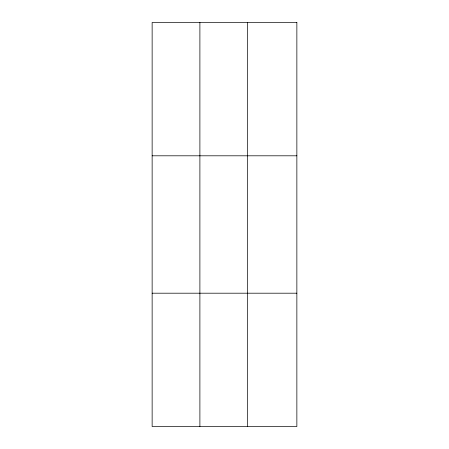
<?xml version="1.0" encoding="UTF-8"?>
<svg xmlns="http://www.w3.org/2000/svg" width="449" height="449" viewBox="0 0 449 449"><rect width="100%" height="100%" fill="white"/><g stroke="black" fill="none" stroke-linecap="round" stroke-linejoin="round"><path stroke-width="0.67" d="M199.895 426.55L199.895 22.45M247.657 426.55L247.657 22.45M152.138 155.803L296.862 155.803M152.138 293.197L296.862 293.197M296.862 22.45L296.862 426.55L152.138 426.55L152.138 22.45L296.862 22.45"/></g></svg>
